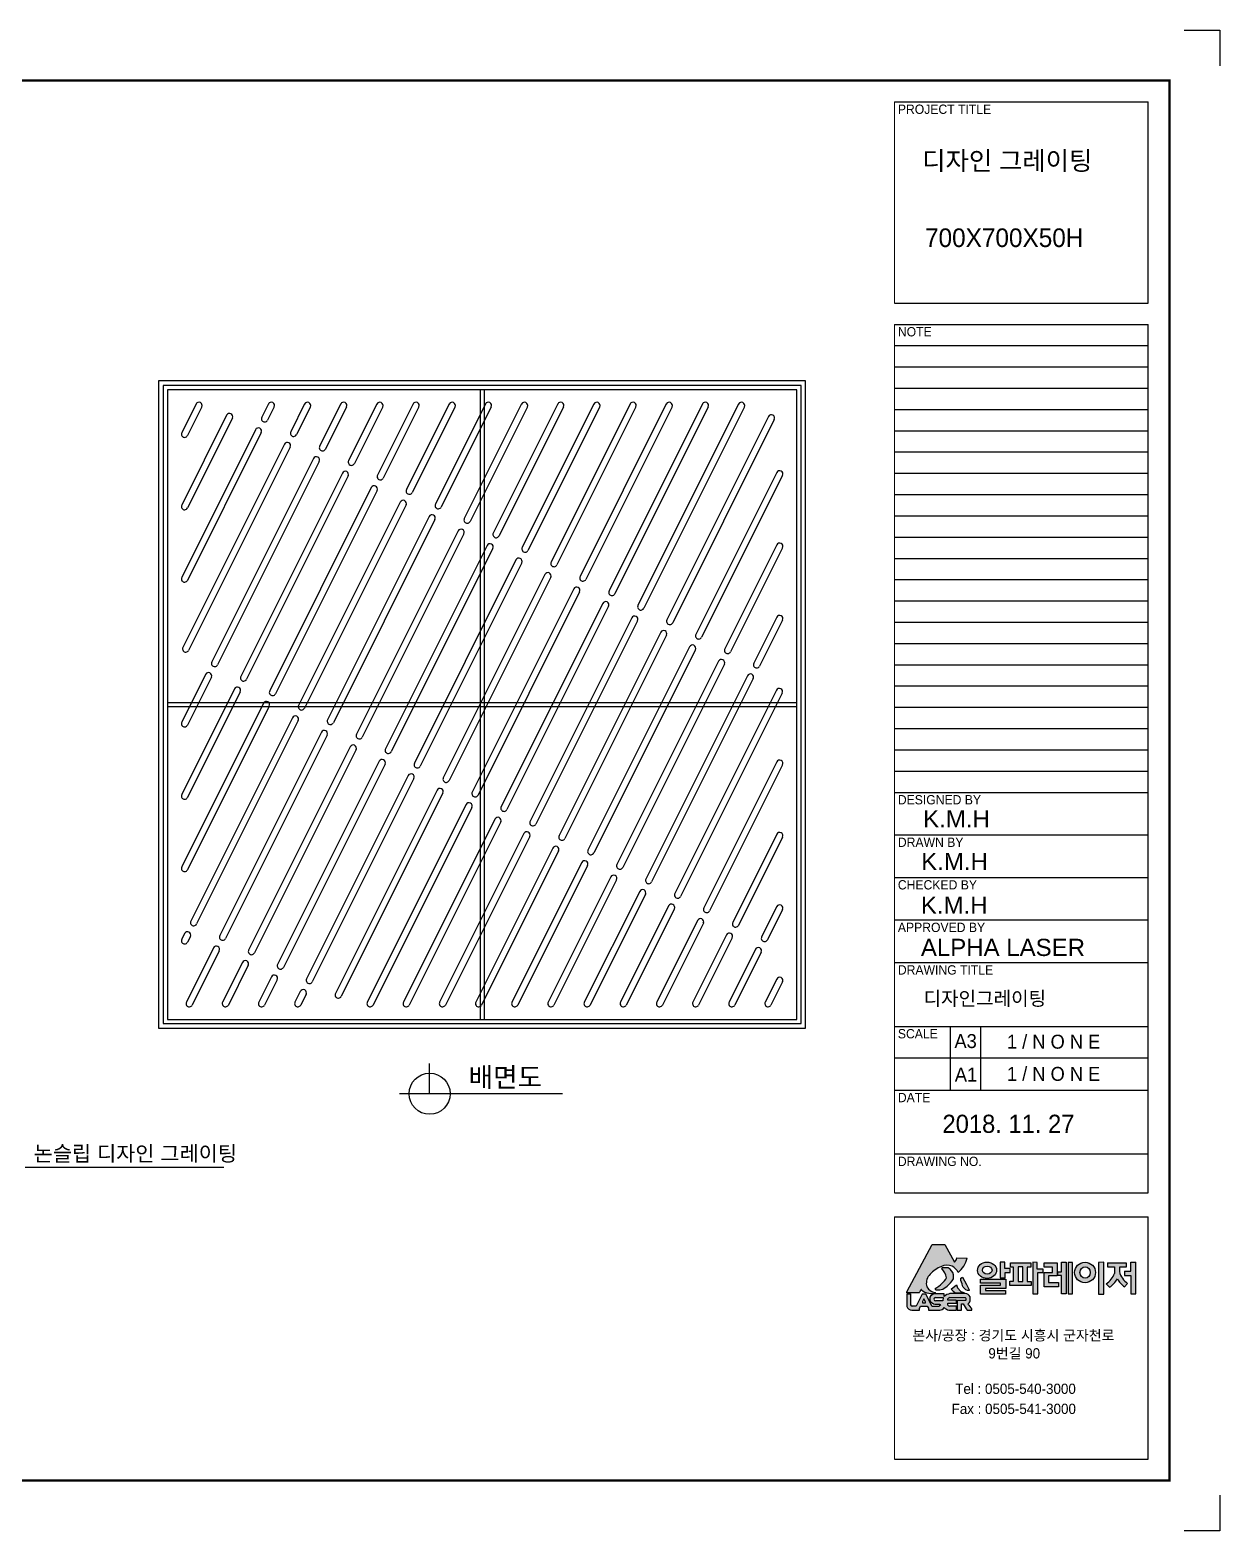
# Model space of a CAD drawing. Header units: millimetres. Extents: x 3004 to 7901, y 908 to 2531.
# Drawn here: x 4013 to 5300, y 908 to 2531 of the extents above; entities that cross this region are included whole.
import ezdxf
from ezdxf.enums import TextEntityAlignment as Align

# ---------------------------------------------------------------- set-up
doc = ezdxf.new("R2010")
doc.units = ezdxf.units.MM
for name, color, linetype in [('LAYOUT', 7, 'Continuous'), ('TEXT', 7, 'Continuous'), ('압연강', 40, 'Continuous')]:
    doc.layers.add(name, color=color, linetype=linetype)
doc.styles.add('H', font='')
doc.styles.get("Standard").update_dxf_attribs({"font": 'arial.ttf'})
doc.styles.get('H').set_extended_font_data('Dotum')

msp = doc.modelspace()

# ---------------------------------------------------------------- hatches: boundary and pattern name
h = msp.add_hatch(color=256)
h.dxf.hatch_style = 1
h.set_gradient(color1=(255, 0, 0), color2=(255, 159, 127), tint=1)
h.paths.add_polyline_path([(4961.116, 1166.293), (4961.06, 1165.19), (4974.379, 1165.19, 0.21428371), (4976.303, 1168.246, -0.65582827), (4977.219, 1168.5, 0.18566975), (4985.133, 1164.903, 0.14885116), (4991.969, 1164.885, 0.40417411), (4992.167, 1165.633, -0.31673285), (4982.329, 1173.383, -0.22153353), (4986.313, 1185.192, -0.10506606), (4998.611, 1193.761, -0.18522871), (5010.088, 1194.139, -0.19606385), (5016.583, 1186.956, 0.14159657), (5026.631, 1202.77), (5015.198, 1202.888), (5014.962, 1201.352), (5014.095, 1199.934), (5012.754, 1198.161), (5002.388, 1217.39), (4988.5, 1217.504)])
h.paths.add_polyline_path([(4999.4, 1175.692, -0.08302958), (4991.741, 1169.657, 0.23003429), (4992.527, 1168.525, 0.02120436), (4998.221, 1168.586, 0.13784813), (5004.717, 1172.487, 0.05763819), (5011.681, 1180.123, 0.06043638), (5011.606, 1184.543, 0.2375005), (5005.903, 1192.299), (4999.238, 1192.299), (4999.238, 1191.32, -0.12118266), (5004.103, 1181.424, -0.13516742)], flags=17)
h.paths.add_polyline_path([(5015.909, 1170.616), (5014.797, 1173.629), (5009.057, 1168.984, 0.04437814), (5014.122, 1164.927), (5022.829, 1165.277), (5022.829, 1165.628), (5019.764, 1166.616)], flags=17)
h.paths.add_polyline_path([(5021.396, 1172.818), (5022.294, 1171.334), (5025.141, 1168.428), (5026.846, 1167.752), (5028.787, 1167.752), (5028.766, 1168.481), (5025.672, 1174.271), (5021.44, 1182.092), (5019.585, 1181.089), (5019.585, 1178.391), (5020.901, 1174.782)])
h.paths.add_polyline_path([(4967.053, 1150.638, -0.41915539), (4965.297, 1152.245), (4965.297, 1164.09), (4961.037, 1164.09), (4961.037, 1150.434, 0.25445661), (4966.708, 1146.212), (4974.943, 1146.212), (4974.943, 1148.34), (4976.168, 1150.57), (4983.054, 1150.57), (4984.635, 1148.403), (4984.635, 1146.213), (4996.781, 1146.213, 0.1904791), (5001.742, 1149.161, 0.14773497), (5006.642, 1146.427), (5014.915, 1146.427), (5014.915, 1150.632), (5007.312, 1150.632, -0.05244857), (5005.448, 1151.954), (5005.448, 1153.922), (5014.788, 1153.922), (5014.788, 1157.116), (5005.417, 1157.116), (5005.417, 1158.536, -0.04476099), (5007.868, 1159.993), (5024.254, 1159.993, -0.64883607), (5024.602, 1156.814), (5015.694, 1156.814), (5015.694, 1146.303), (5020.467, 1146.303), (5020.467, 1153.123), (5022.1, 1153.123, 0.01692036), (5026.355, 1146.34), (5031.448, 1146.34), (5031.448, 1147.705, -0.02431798), (5027.364, 1153.011, 0.06490835), (5029.709, 1156.105), (5029.709, 1160.848, 0.2290019), (5024.43, 1164.28), (5007.903, 1164.28, 0.12700309), (5001.462, 1161.333), (5001.462, 1163.989), (4991.139, 1163.989, 0.22688985), (4985.996, 1160.337), (4985.996, 1156.435, 0.19348323), (4991.611, 1152.935), (4996.63, 1152.935, 0.03004557), (4997.596, 1151.9, 0.13671569), (4995.906, 1150.338), (4988.719, 1150.338), (4981.631, 1163.733), (4977.826, 1163.733), (4971.363, 1150.638)])
h.paths.add_polyline_path([(4977.99, 1154.235), (4977.99, 1155.593), (4979.583, 1158.752), (4981.518, 1155.427), (4981.518, 1154.235)], flags=16)
h.paths.add_polyline_path([(4992.059, 1159.997), (5000.695, 1160.022), (5000.322, 1156.491), (4992.376, 1156.491, -0.92495809)], flags=16)
edge = h.paths.add_edge_path()
edge.add_ellipse((5048.011, 1189.538), major_axis=(-10.333, -0.14), ratio=0.85059813, start_angle=0, end_angle=360)
edge = h.paths.add_edge_path(flags=16)
edge.add_ellipse((5048.151, 1189.717), major_axis=(-5.246, 0), ratio=0.84336764, start_angle=0, end_angle=360)
h.paths.add_polyline_path([(5068.185, 1179.939), (5041.046, 1179.939), (5040.876, 1175.752), (5062.441, 1175.752), (5062.441, 1173.583), (5040.951, 1173.583), (5040.951, 1163.833), (5068.107, 1163.833), (5068.107, 1167.673), (5046.17, 1167.673), (5046.17, 1169.751), (5068.185, 1169.751)])
h.paths.add_polyline_path([(5062.358, 1181.522), (5067.706, 1181.522), (5067.706, 1187.304), (5072.894, 1187.304), (5072.894, 1191.291), (5067.307, 1191.291), (5067.307, 1198.348), (5062.358, 1198.268)])
h.paths.add_polyline_path([(5076.614, 1193.03), (5076.614, 1177.578), (5072.66, 1177.578), (5072.66, 1173.03), (5095.584, 1173.03), (5095.584, 1177.538), (5091.47, 1177.538), (5091.47, 1193.038), (5095.424, 1193.038), (5095.424, 1197.586), (5073.459, 1197.586), (5073.219, 1193.03)])
h.paths.add_polyline_path([(5081.726, 1193.31), (5086.598, 1193.19), (5086.598, 1177.549), (5081.726, 1177.549)], flags=16)
h.paths.add_polyline_path([(5102.382, 1190.898), (5102.382, 1197.983), (5097.462, 1198.238), (5097.462, 1164.026), (5102.765, 1164.026), (5102.765, 1187.132), (5108.578, 1187.132), (5108.578, 1190.898)])
h.paths.add_polyline_path([(5114.493, 1183.481), (5123.882, 1183.481), (5123.882, 1197.613), (5109.618, 1197.613), (5109.658, 1193.053), (5118.847, 1193.053), (5118.847, 1187.054), (5109.857, 1187.054), (5109.857, 1171.525), (5125.24, 1171.525), (5125.24, 1176.276), (5114.493, 1176.276)])
h.paths.add_polyline_path([(5128.445, 1163.978), (5133.679, 1163.978), (5133.679, 1198.182), (5128.483, 1198.182), (5128.483, 1187.872), (5124.647, 1187.872), (5124.584, 1183.907), (5128.445, 1183.907)])
h.paths.add_polyline_path([(5135.655, 1163.939), (5140.387, 1163.939), (5140.387, 1197.928), (5135.655, 1197.928)])
edge = h.paths.add_edge_path()
edge.add_ellipse((5154.009, 1187.105), major_axis=(-11.318, 0), ratio=0.97440093, start_angle=0, end_angle=360)
edge = h.paths.add_edge_path(flags=16)
edge.add_ellipse((5154.049, 1187.105), major_axis=(0, -6.194), ratio=0.89757008, start_angle=0, end_angle=360)
h.paths.add_polyline_path([(5168.731, 1163.81), (5174.425, 1163.81), (5174.425, 1198.136), (5168.731, 1198.085)])
h.paths.add_polyline_path([(5188.997, 1180.217, 0.12138521), (5196.75, 1171.571), (5199.984, 1175.353, -0.19692761), (5191.242, 1188.144), (5191.242, 1193.017), (5198.52, 1193.017), (5198.52, 1197.637), (5178.382, 1197.637), (5178.382, 1193.117), (5185.716, 1193.117), (5185.716, 1186.221, -0.18109708), (5176.821, 1174.953), (5180.493, 1171.221, 0.10922561)])
h.paths.add_polyline_path([(5209.115, 1198.194), (5203.705, 1198.194), (5203.705, 1188.481), (5196.569, 1188.481), (5196.569, 1184.007), (5203.599, 1184.007), (5203.599, 1164.107), (5209.115, 1164.107)])

# ---------------------------------------------------------------- linework, layer by layer
for p, q in [((5261.329, 2530.828), (5299.978, 2530.828)), ((5299.978, 2530.828), (5299.978, 2492.179)), ((4947.841, 2453.168), (5222.318, 2453.168)), ((5222.318, 2235.52), (5222.318, 2453.168)), ((4947.841, 2235.52), (5222.318, 2235.52)), ((4947.841, 2212.515), (5222.318, 2212.515)), ((5222.318, 1273.155), (5222.318, 2212.515)), ((4947.841, 2189.51), (5222.318, 2189.51)), ((4947.841, 2166.504), (5222.318, 2166.504)), ((4947.841, 2143.499), (5222.318, 2143.499)), ((4499.509, 2141.88), (4499.509, 1460.88)), ((4504.009, 2141.88), (4504.009, 1460.88)), ((4947.841, 2120.494), (5222.318, 2120.494)), ((4947.841, 2097.489), (5222.318, 2097.489)), ((4947.841, 2074.484), (5222.318, 2074.484)), ((4947.841, 2051.479), (5222.318, 2051.479)), ((4947.841, 2028.474), (5222.318, 2028.474)), ((4947.841, 2005.469), (5222.318, 2005.469)), ((4947.841, 1982.463), (5222.318, 1982.463)), ((4947.841, 1959.458), (5222.318, 1959.458)), ((4947.841, 1936.453), (5222.318, 1936.453)), ((4947.841, 1913.448), (5222.318, 1913.448)), ((4947.841, 1890.443), (5222.318, 1890.443)), ((4947.841, 1867.438), (5222.318, 1867.438)), ((4947.841, 1844.433), (5222.318, 1844.433)), ((4947.841, 1821.428), (5222.318, 1821.428)), ((4161.259, 1803.63), (4842.259, 1803.63)), ((4161.259, 1799.13), (4842.259, 1799.13)), ((4947.841, 1798.422), (5222.318, 1798.422)), ((4947.841, 1775.417), (5222.318, 1775.417)), ((4947.841, 1752.412), (5222.318, 1752.412)), ((4947.841, 1729.407), (5222.318, 1729.407)), ((4947.841, 1706.402), (5222.318, 1706.402)), ((4947.841, 1660.392), (5222.318, 1660.392)), ((4947.841, 1614.381), (5222.318, 1614.381)), ((4947.841, 1568.371), (5222.318, 1568.371)), ((4947.841, 1522.361), (5222.318, 1522.361)), ((4947.841, 1453.346), (5222.318, 1453.346)), ((5008.005, 1453.346), (5008.005, 1384.33)), ((5040.996, 1453.346), (5040.996, 1384.33)), ((4445.002, 1380.422), (4445.002, 1413.194)), ((5222.318, 1418.838), (4947.841, 1418.838)), ((4588.645, 1380.422), (4412.231, 1380.422)), ((4947.841, 1384.33), (5222.318, 1384.33)), ((4947.841, 1315.315), (5222.318, 1315.315)), ((4947.841, 1273.155), (5222.318, 1273.155)), ((4947.841, 1247.463), (5222.318, 1247.463)), ((5222.318, 985.246), (5222.318, 1247.463)), ((4961.116, 1166.293), (4988.5, 1217.504)), ((4988.5, 1217.504), (5002.388, 1217.39)), ((5002.388, 1217.39), (5012.754, 1198.161)), ((5014.095, 1199.934), (5014.962, 1201.352)), ((5014.962, 1201.352), (5015.198, 1202.888)), ((5015.198, 1202.888), (5026.631, 1202.77)), ((5005.903, 1192.299), (4999.238, 1192.299)), ((4999.238, 1192.299), (4999.238, 1191.32)), ((5012.754, 1198.161), (5014.095, 1199.934)), ((5067.307, 1198.348), (5062.358, 1198.268)), ((5062.358, 1198.268), (5062.358, 1181.522)), ((5067.307, 1191.291), (5067.307, 1198.348)), ((5072.894, 1191.291), (5067.307, 1191.291)), ((5067.706, 1181.522), (5067.706, 1187.304)), ((5067.706, 1187.304), (5072.894, 1187.304)), ((5072.894, 1187.304), (5072.894, 1191.291)), ((5073.219, 1193.03), (5073.459, 1197.586)), ((5076.614, 1193.03), (5073.219, 1193.03)), ((5073.459, 1197.586), (5095.424, 1197.586)), ((5076.614, 1177.578), (5076.614, 1193.03)), ((5081.726, 1193.31), (5081.726, 1177.549)), ((5086.598, 1193.19), (5081.726, 1193.31)), ((5086.598, 1177.549), (5086.598, 1193.19)), ((5095.424, 1193.038), (5091.47, 1193.038)), ((5091.47, 1193.038), (5091.47, 1177.538)), ((5095.424, 1197.586), (5095.424, 1193.038)), ((5097.462, 1198.238), (5097.462, 1164.026)), ((5102.382, 1197.983), (5097.462, 1198.238)), ((5102.382, 1190.898), (5102.382, 1197.983)), ((5108.578, 1190.898), (5102.382, 1190.898)), ((5102.765, 1164.026), (5102.765, 1187.132)), ((5102.765, 1187.132), (5108.578, 1187.132)), ((5108.578, 1187.132), (5108.578, 1190.898)), ((5109.618, 1197.613), (5123.882, 1197.613)), ((5109.658, 1193.053), (5109.618, 1197.613)), ((5118.847, 1193.053), (5109.658, 1193.053)), ((5109.857, 1171.525), (5109.857, 1187.054)), ((5109.857, 1187.054), (5118.847, 1187.054)), ((5118.847, 1187.054), (5118.847, 1193.053)), ((5123.882, 1197.613), (5123.882, 1183.481)), ((5124.584, 1183.907), (5124.647, 1187.872)), ((5124.647, 1187.872), (5128.483, 1187.872)), ((5128.483, 1187.872), (5128.483, 1198.182)), ((5128.483, 1198.182), (5133.679, 1198.182)), ((5133.679, 1198.182), (5133.679, 1163.978)), ((5135.655, 1197.928), (5135.655, 1163.939)), ((5140.387, 1197.928), (5135.655, 1197.928)), ((5140.387, 1163.939), (5140.387, 1197.928)), ((5174.425, 1198.136), (5168.731, 1198.085)), ((5168.731, 1198.085), (5168.731, 1163.81)), ((5174.425, 1163.81), (5174.425, 1198.136)), ((5178.382, 1197.637), (5198.52, 1197.637)), ((5178.382, 1197.637), (5178.382, 1193.117)), ((5178.382, 1193.117), (5185.716, 1193.117)), ((5185.716, 1193.117), (5185.716, 1186.221)), ((5198.52, 1193.017), (5191.242, 1193.017)), ((5191.242, 1193.017), (5191.242, 1188.144)), ((5196.569, 1188.481), (5196.569, 1184.007)), ((5196.569, 1188.481), (5203.705, 1188.481)), ((5198.52, 1197.637), (5198.52, 1193.017)), ((5203.705, 1188.481), (5203.705, 1198.194)), ((5203.705, 1198.194), (5209.115, 1198.194)), ((5209.115, 1164.107), (5209.115, 1198.194)), ((5009.057, 1168.984), (5014.797, 1173.629)), ((5014.797, 1173.629), (5015.909, 1170.616)), ((5015.909, 1170.616), (5019.764, 1166.616)), ((5019.585, 1181.089), (5021.44, 1182.092)), ((5019.585, 1178.391), (5019.585, 1181.089)), ((5020.901, 1174.782), (5019.585, 1178.391)), ((5021.396, 1172.818), (5020.901, 1174.782)), ((5022.294, 1171.334), (5021.396, 1172.818)), ((5021.469, 1182.038), (5025.672, 1174.271)), ((5025.141, 1168.428), (5022.294, 1171.334)), ((5025.672, 1174.271), (5028.766, 1168.481)), ((5040.876, 1175.752), (5041.046, 1179.939)), ((5062.441, 1175.752), (5040.876, 1175.752)), ((5040.951, 1163.833), (5040.951, 1173.583)), ((5040.951, 1173.583), (5062.441, 1173.583)), ((5041.046, 1179.939), (5068.185, 1179.939)), ((5068.185, 1169.751), (5046.17, 1169.751)), ((5046.17, 1169.751), (5046.17, 1167.673)), ((5062.358, 1181.522), (5067.706, 1181.522)), ((5062.441, 1173.583), (5062.441, 1175.752)), ((5068.185, 1179.939), (5068.185, 1169.751)), ((5072.66, 1173.03), (5072.66, 1177.578)), ((5072.66, 1177.578), (5076.614, 1177.578)), ((5095.584, 1173.03), (5072.66, 1173.03)), ((5081.726, 1177.549), (5086.598, 1177.549)), ((5091.47, 1177.538), (5095.584, 1177.538)), ((5095.584, 1177.538), (5095.584, 1173.03)), ((5125.24, 1171.525), (5109.857, 1171.525)), ((5123.882, 1183.481), (5114.493, 1183.481)), ((5114.493, 1183.481), (5114.493, 1176.276)), ((5114.493, 1176.276), (5125.24, 1176.276)), ((5128.445, 1183.907), (5124.584, 1183.907)), ((5125.24, 1176.276), (5125.24, 1171.525)), ((5128.445, 1163.978), (5128.445, 1183.907)), ((5176.821, 1174.953), (5180.493, 1171.221)), ((5196.569, 1184.007), (5203.599, 1184.007)), ((5199.984, 1175.353), (5196.75, 1171.571)), ((5203.599, 1184.007), (5203.599, 1164.107)), ((4961.037, 1164.09), (4965.297, 1164.09)), ((4961.037, 1164.09), (4961.037, 1150.434)), ((4961.06, 1165.19), (4961.116, 1166.293)), ((4974.379, 1165.19), (4961.06, 1165.19)), ((4965.297, 1164.09), (4965.297, 1152.245)), ((4977.826, 1163.733), (4971.363, 1150.638)), ((4981.631, 1163.733), (4977.826, 1163.733)), ((4979.583, 1158.752), (4977.99, 1155.593)), ((4977.99, 1155.593), (4977.99, 1154.235)), ((4977.99, 1154.235), (4981.518, 1154.235)), ((4981.518, 1155.427), (4979.583, 1158.752)), ((4981.518, 1154.235), (4981.518, 1155.427)), ((4988.719, 1150.338), (4981.631, 1163.733)), ((4985.996, 1160.337), (4985.996, 1156.435)), ((5001.462, 1163.989), (4991.139, 1163.989)), ((4991.611, 1152.935), (4996.63, 1152.935)), ((4992.059, 1159.997), (5000.695, 1160.022)), ((5000.322, 1156.491), (4992.333, 1156.491)), ((5000.695, 1160.022), (5000.322, 1156.491)), ((5001.462, 1161.333), (5001.462, 1163.989)), ((5005.417, 1157.116), (5005.417, 1158.536)), ((5014.788, 1157.116), (5005.417, 1157.116)), ((5005.448, 1151.954), (5005.448, 1153.922)), ((5005.448, 1153.922), (5014.788, 1153.922)), ((5007.868, 1159.993), (5024.254, 1159.993)), ((5024.43, 1164.28), (5007.903, 1164.28)), ((5022.829, 1165.277), (5014.122, 1164.927)), ((5014.788, 1153.922), (5014.788, 1157.116)), ((5024.602, 1156.814), (5015.694, 1156.814)), ((5015.694, 1156.814), (5015.694, 1146.303)), ((5019.764, 1166.616), (5022.829, 1165.628)), ((5020.467, 1146.303), (5020.467, 1153.123)), ((5020.467, 1153.123), (5022.1, 1153.123)), ((5022.829, 1165.628), (5022.829, 1165.277)), ((5026.846, 1167.752), (5025.141, 1168.428)), ((5028.787, 1167.752), (5026.846, 1167.752)), ((5028.766, 1168.481), (5028.787, 1167.752)), ((5029.709, 1156.105), (5029.709, 1160.848)), ((5068.107, 1163.833), (5040.951, 1163.833)), ((5046.17, 1167.673), (5068.107, 1167.673)), ((5068.107, 1167.673), (5068.107, 1163.833)), ((5097.462, 1164.026), (5102.765, 1164.026)), ((5133.679, 1163.978), (5128.445, 1163.978)), ((5135.655, 1163.939), (5140.387, 1163.939)), ((5168.731, 1163.81), (5174.425, 1163.81)), ((5203.599, 1164.107), (5209.115, 1164.107)), ((4966.708, 1146.212), (4974.943, 1146.212)), ((4971.363, 1150.638), (4966.877, 1150.638)), ((4974.943, 1148.34), (4976.168, 1150.57)), ((4974.943, 1146.212), (4974.943, 1148.34)), ((4976.168, 1150.57), (4983.054, 1150.57)), ((4983.054, 1150.57), (4984.635, 1148.403)), ((4984.635, 1148.403), (4984.635, 1146.213)), ((4984.635, 1146.213), (4996.781, 1146.213)), ((4995.906, 1150.338), (4988.719, 1150.338)), ((5006.642, 1146.427), (5014.915, 1146.427)), ((5014.915, 1150.632), (5007.312, 1150.632)), ((5014.915, 1146.427), (5014.915, 1150.632)), ((5015.694, 1146.303), (5020.467, 1146.303)), ((5026.355, 1146.34), (5031.448, 1146.34)), ((5031.448, 1146.34), (5031.448, 1147.705)), ((4947.841, 985.246), (5222.318, 985.246)), ((5299.978, 946.235), (5299.978, 907.586)), ((5299.978, 907.586), (5261.329, 907.586))]:
    msp.add_line(p, q)
at = {"color": 0, "lineweight": 20}
for p, q in [((4947.841, 2235.52), (4947.841, 2453.168)), ((4947.841, 1273.155), (4947.841, 2212.515)), ((4947.841, 985.246), (4947.841, 1247.463))]:
    msp.add_line(p, q, dxfattribs=at)
at = {"color": 4}
msp.add_line((4007.528, 1301.13), (4222.231, 1301.13), dxfattribs=at)
for points in [[(4851.759, 1451.38), (4851.759, 2151.38), (4151.759, 2151.38), (4151.759, 1451.38)], [(4846.759, 1456.38), (4846.759, 2146.38), (4156.759, 2146.38), (4156.759, 1456.38)], [(4842.259, 1460.88), (4842.259, 2141.88), (4161.259, 2141.88), (4161.259, 1460.88)]]:
    msp.add_lwpolyline(points, close=True)
msp.add_circle((4445.002, 1380.422), 22.209)
for centre, radius, start, end in [((4994.246, 1212.247), 33.743, 311.450856, 343.688092), ((4996.993, 1175.012), 14.755, 136.374935, 186.339734), ((5012.627, 1160.537), 36.059, 112.874191, 136.864774), ((4986.313, 1185.192), 5.389267698774348e-13, 159.499335, 330.642246), ((5004.842, 1178.991), 16.031, 70.897875, 112.875146), ((4981.556, 1176.483), 23.082, 12.360482, 39.998737), ((5001.051, 1182.757), 10.705, 9.603428, 63.04441), ((5004.529, 1182.583), 12.823, 19.937496, 64.30917), ((5166.224, 1192.462), 20.467, 301.183897, 342.243286), ((5211.223, 1192.416), 20.432, 192.066379, 236.628652), ((4992.751, 1176.494), 10.877, 196.62086, 266.919681), ((4977.526, 1195.575), 29.56, 298.744002, 317.729432), ((4993.3, 1169.9), 1.578, 188.84762, 240.666143), ((4994.53, 1182.094), 14.003, 285.284059, 316.678667), ((4991.342, 1187.098), 13.965, 305.237908, 336.029381), ((4975.187, 1206.409), 44.976, 311.040269, 324.23537), ((5034.402, 1195.432), 36.631, 226.21908, 236.38313), ((4993.428, 1182.022), 18.352, 354.060111, 7.894282), ((5164.4, 1194.95), 28.672, 304.144287, 329.078111), ((5210.418, 1191.627), 24.271, 208.042123, 235.726125), ((4971.939, 1168.859), 4.406, 303.622917, 352.00729), ((4976.816, 1168.174), 0.518, 38.969526, 171.952327), ((4985.851, 1176.99), 12.108, 224.525084, 266.598355), ((4977.219, 1168.5), 4.121204710827442e-13, 41.27589, 185.355825), ((4988.581, 1176.123), 11.737, 252.915246, 285.363177), ((4992.384, 1156.788), 7.308, 99.810014, 150.943632), ((4993.157, 1161.669), 8.87, 216.162997, 259.964855), ((4992.354, 1158.257), 1.766, 99.63864, 269.291235), ((4991.681, 1165.361), 0.556, 270.941248, 29.231829), ((4994.648, 1235.655), 67.164, 268.191046, 273.049999), ((5005.718, 1160.446), 11.79, 219.576346, 226.460213), ((5010.391, 1150.333), 14.167, 100.116137, 129.068103), ((5014.765, 1145.601), 15.959, 115.603417, 125.855038), ((5124.417, 1212.591), 118.344, 210.165655, 214.043147), ((5023.719, 1158.326), 1.751, 300.282236, 72.190083), ((5023.519, 1157.104), 7.234, 31.170272, 82.764029), ((5016.67, 1163.55), 15.015, 315.418233, 330.273293), ((5083.916, 1192.313), 68.868, 214.798961, 220.371132), ((4967.752, 1153.533), 7.395, 204.778695, 261.883955), ((4966.965, 1152.305), 1.669, 182.061918, 266.973053), ((4999.554, 1148.086), 4.287, 117.182533, 148.322406), ((4995.532, 1153.962), 7.85, 279.151715, 322.289549), ((5008.717, 1155.904), 9.702, 224.033536, 257.648747), ((5012.662, 1160.155), 10.923, 228.666746, 240.676069)]:
    msp.add_arc(centre, radius, start, end)
for centre, major_axis, ratio in [((5048.011, 1189.538), (-10.333, -0.14), 0.85059813), ((5048.151, 1189.717), (-5.246, 0), 0.84336764), ((5154.009, 1187.105), (-11.318, 0), 0.97440093), ((5154.049, 1187.105), (0, -6.194), 0.89757008)]:
    msp.add_ellipse(centre, major_axis=major_axis, ratio=ratio)
at = {"layer": 'LAYOUT'}
for p, q in [((5245.324, 2476.173), (4568.973, 2476.173)), ((5245.324, 2324.339), (5245.324, 2476.173)), ((5245.324, 962.241), (5245.324, 1208.186)), ((4616.796, 962.241), (5245.324, 962.241))]:
    msp.add_line(p, q, dxfattribs=at)
at = {"layer": 'LAYOUT', "const_width": 2.733}
msp.add_lwpolyline([(3059.14, 962.241), (5245.324, 962.241), (5245.324, 2476.173), (3059.14, 2476.173)], close=True, dxfattribs=at)
at = {"layer": '압연강'}
for p, q in [((4192.284, 2126.38), (4176.759, 2095.329)), ((4225.36, 2114.268), (4176.759, 2017.067)), ((4198.545, 2123.249), (4183.02, 2092.199)), ((4231.621, 2111.137), (4183.02, 2013.936)), ((4270.547, 2126.38), (4263.373, 2112.032)), ((4276.808, 2123.249), (4269.634, 2108.901)), ((4309.678, 2126.38), (4294.678, 2096.379)), ((4315.939, 2123.249), (4300.939, 2093.249)), ((4348.809, 2126.38), (4325.983, 2080.727)), ((4355.07, 2123.249), (4332.244, 2077.596)), ((4387.94, 2126.38), (4357.288, 2065.074)), ((4394.201, 2123.249), (4363.549, 2061.944)), ((4427.071, 2126.38), (4388.593, 2049.422)), ((4433.332, 2123.249), (4394.854, 2046.291)), ((4466.203, 2126.38), (4419.898, 2033.769)), ((4472.464, 2123.249), (4426.159, 2030.639)), ((4505.334, 2126.38), (4451.202, 2018.117)), ((4511.595, 2123.249), (4457.463, 2014.986)), ((4544.465, 2126.38), (4482.507, 2002.464)), ((4550.726, 2123.249), (4488.768, 1999.334)), ((4583.596, 2126.38), (4513.812, 1986.812)), ((4589.857, 2123.249), (4520.073, 1983.682)), ((4622.727, 2126.38), (4545.117, 1971.16)), ((4628.988, 2123.249), (4551.378, 1968.029)), ((4661.859, 2126.38), (4576.422, 1955.507)), ((4668.12, 2123.249), (4582.683, 1952.377)), ((4700.99, 2126.38), (4607.727, 1939.855)), ((4707.251, 2123.249), (4613.988, 1936.724)), ((4740.121, 2126.38), (4639.032, 1924.202)), ((4746.382, 2123.249), (4645.293, 1921.072)), ((4779.252, 2126.38), (4670.337, 1908.55)), ((4785.513, 2123.249), (4676.598, 1905.419)), ((4811.58, 2112.773), (4701.642, 1892.897)), ((4256.665, 2098.615), (4176.759, 1938.804)), ((4262.926, 2095.485), (4183.02, 1935.674)), ((4817.841, 2109.642), (4707.903, 1889.767)), ((4287.97, 2082.963), (4178.032, 1863.088)), ((4294.23, 2079.832), (4184.293, 1859.957)), ((4319.274, 2067.31), (4209.337, 1847.435)), ((4325.535, 2064.18), (4215.598, 1844.305)), ((4350.579, 2051.658), (4240.642, 1831.783)), ((4356.84, 2048.527), (4246.903, 1828.652)), ((4820.498, 2052.347), (4732.947, 1877.245)), ((4826.759, 2049.216), (4739.208, 1874.114)), ((4381.884, 2036.005), (4271.947, 1816.13)), ((4388.145, 2032.875), (4278.208, 1813)), ((4413.189, 2020.353), (4303.252, 1800.478)), ((4419.45, 2017.223), (4309.513, 1797.347)), ((4444.494, 2004.701), (4334.557, 1784.825)), ((4450.755, 2001.57), (4340.818, 1781.695)), ((4475.799, 1989.048), (4365.862, 1769.173)), ((4482.06, 1985.918), (4372.123, 1766.042)), ((4507.104, 1973.396), (4397.166, 1753.52)), ((4513.365, 1970.265), (4403.427, 1750.39)), ((4820.498, 1974.084), (4764.252, 1861.592)), ((4826.759, 1970.954), (4770.513, 1858.462)), ((4538.409, 1957.743), (4428.471, 1737.868)), ((4544.67, 1954.613), (4434.732, 1734.737)), ((4569.714, 1942.091), (4459.776, 1722.215)), ((4575.975, 1938.96), (4466.037, 1719.085)), ((4601.019, 1926.438), (4491.081, 1706.563)), ((4607.28, 1923.308), (4497.342, 1703.432)), ((4632.324, 1910.786), (4522.386, 1690.91)), ((4638.585, 1907.655), (4528.647, 1687.78)), ((4663.629, 1895.133), (4553.691, 1675.258)), ((4669.89, 1892.003), (4559.952, 1672.127)), ((4820.498, 1895.822), (4795.557, 1845.94)), ((4826.759, 1892.692), (4801.818, 1842.809)), ((4694.934, 1879.481), (4584.996, 1659.605)), ((4701.195, 1876.35), (4591.257, 1656.475)), ((4726.239, 1863.828), (4616.301, 1643.953)), ((4732.5, 1860.698), (4622.562, 1640.822)), ((4757.544, 1848.176), (4647.606, 1628.3)), ((4763.805, 1845.045), (4653.867, 1625.17)), ((4202.629, 1834.019), (4176.759, 1782.28)), ((4233.934, 1818.366), (4176.759, 1704.017)), ((4208.89, 1830.888), (4183.02, 1779.149)), ((4788.849, 1832.523), (4678.911, 1612.648)), ((4795.11, 1829.393), (4685.172, 1609.517)), ((4265.238, 1802.714), (4176.759, 1625.755)), ((4240.195, 1815.236), (4183.02, 1700.887)), ((4820.154, 1816.871), (4710.216, 1596.995)), ((4826.415, 1813.74), (4716.477, 1593.865)), ((4271.499, 1799.583), (4183.02, 1622.624)), ((4296.543, 1787.061), (4186.606, 1567.186)), ((4302.804, 1783.931), (4192.867, 1564.055)), ((4327.848, 1771.409), (4217.911, 1551.533)), ((4334.109, 1768.278), (4224.172, 1548.403)), ((4359.153, 1755.756), (4249.216, 1535.881)), ((4365.414, 1752.626), (4255.477, 1532.75)), ((4390.458, 1740.104), (4280.521, 1520.228)), ((4396.719, 1736.973), (4286.782, 1517.098)), ((4820.498, 1739.297), (4741.521, 1581.343)), ((4421.763, 1724.451), (4311.826, 1504.576)), ((4428.024, 1721.321), (4318.087, 1501.445)), ((4826.759, 1736.167), (4747.782, 1578.212)), ((4453.068, 1708.799), (4343.13, 1488.923)), ((4459.329, 1705.668), (4349.391, 1485.793)), ((4484.373, 1693.146), (4377.555, 1479.51)), ((4490.634, 1690.016), (4383.816, 1476.38)), ((4515.678, 1677.494), (4416.686, 1479.51)), ((4521.939, 1674.363), (4422.947, 1476.38)), ((4546.983, 1661.841), (4455.817, 1479.51)), ((4553.244, 1658.711), (4462.078, 1476.38)), ((4820.498, 1661.035), (4772.826, 1565.69)), ((4826.759, 1657.904), (4779.087, 1562.56)), ((4578.288, 1646.189), (4494.949, 1479.51)), ((4584.549, 1643.058), (4501.21, 1476.38)), ((4609.593, 1630.536), (4534.08, 1479.51)), ((4615.854, 1627.406), (4540.341, 1476.38)), ((4640.898, 1614.884), (4573.211, 1479.51)), ((4647.159, 1611.753), (4579.472, 1476.38)), ((4672.203, 1599.232), (4612.342, 1479.51)), ((4678.464, 1596.101), (4618.603, 1476.38)), ((4703.508, 1583.579), (4651.473, 1479.51)), ((4709.769, 1580.449), (4657.734, 1476.38)), ((4820.498, 1582.773), (4804.131, 1550.038)), ((4826.759, 1579.642), (4810.392, 1546.908)), ((4734.813, 1567.927), (4690.605, 1479.51)), ((4741.074, 1564.796), (4696.866, 1476.38)), ((4179.898, 1553.769), (4176.759, 1547.493)), ((4186.159, 1550.639), (4183.02, 1544.362)), ((4766.118, 1552.274), (4729.736, 1479.51)), ((4772.379, 1549.144), (4735.997, 1476.38)), ((4211.202, 1538.117), (4181.899, 1479.51)), ((4217.463, 1534.986), (4188.16, 1476.38)), ((4797.423, 1536.622), (4768.867, 1479.51)), ((4803.684, 1533.491), (4775.128, 1476.38)), ((4242.507, 1522.464), (4221.03, 1479.51)), ((4248.768, 1519.334), (4227.291, 1476.38)), ((4273.812, 1506.812), (4260.161, 1479.51)), ((4280.073, 1503.682), (4266.422, 1476.38)), ((4820.498, 1504.51), (4807.998, 1479.51)), ((4826.759, 1501.38), (4814.259, 1476.38)), ((4305.117, 1491.16), (4299.293, 1479.51)), ((4311.378, 1488.029), (4305.554, 1476.38))]:
    msp.add_line(p, q, dxfattribs=at)
for centre, start, end in [((4195.415, 2124.814), 333.434949, 153.434949), ((4273.677, 2124.814), 333.434949, 153.434949), ((4312.808, 2124.814), 333.434949, 153.434949), ((4351.94, 2124.814), 333.434949, 153.434949), ((4391.071, 2124.814), 333.434949, 153.434949), ((4430.202, 2124.814), 333.434949, 153.434949), ((4469.333, 2124.814), 333.434949, 153.434949), ((4508.464, 2124.814), 333.434949, 153.434949), ((4547.596, 2124.814), 333.434949, 153.434949), ((4586.727, 2124.814), 333.434949, 153.434949), ((4625.858, 2124.814), 333.434949, 153.434949), ((4664.989, 2124.814), 333.434949, 153.434949), ((4704.12, 2124.814), 333.434949, 153.434949), ((4743.251, 2124.814), 333.434949, 153.434949), ((4782.383, 2124.814), 333.434949, 153.434949), ((4228.49, 2112.703), 333.434949, 153.434949), ((4266.503, 2110.467), 153.434949, 333.434949), ((4814.71, 2111.207), 333.434949, 153.434949), ((4179.89, 2093.764), 153.434949, 333.434949), ((4259.795, 2097.05), 333.434949, 153.434949), ((4297.808, 2094.814), 153.434949, 333.434949), ((4291.1, 2081.398), 333.434949, 153.434949), ((4329.113, 2079.162), 153.434949, 333.434949), ((4322.405, 2065.745), 333.434949, 153.434949), ((4360.418, 2063.509), 153.434949, 333.434949), ((4353.71, 2050.093), 333.434949, 153.434949), ((4391.723, 2047.857), 153.434949, 333.434949), ((4823.629, 2050.782), 333.434949, 153.434949), ((4385.015, 2034.44), 333.434949, 153.434949), ((4423.028, 2032.204), 153.434949, 333.434949), ((4179.89, 2015.502), 153.434949, 333.434949), ((4416.32, 2018.788), 333.434949, 153.434949), ((4454.333, 2016.552), 153.434949, 333.434949), ((4447.625, 2003.135), 333.434949, 153.434949), ((4485.638, 2000.899), 153.434949, 333.434949), ((4478.93, 1987.483), 333.434949, 153.434949), ((4516.943, 1985.247), 153.434949, 333.434949), ((4510.235, 1971.83), 333.434949, 153.434949), ((4548.248, 1969.594), 153.434949, 333.434949), ((4823.629, 1972.519), 333.434949, 153.434949), ((4541.54, 1956.178), 333.434949, 153.434949), ((4579.553, 1953.942), 153.434949, 333.434949), ((4179.89, 1937.239), 153.434949, 333.434949), ((4572.845, 1940.525), 333.434949, 153.434949), ((4610.858, 1938.289), 153.434949, 333.434949), ((4604.15, 1924.873), 333.434949, 153.434949), ((4642.163, 1922.637), 153.434949, 333.434949), ((4635.454, 1909.22), 333.434949, 153.434949), ((4673.468, 1906.984), 153.434949, 333.434949), ((4666.759, 1893.568), 333.434949, 153.434949), ((4704.773, 1891.332), 153.434949, 333.434949), ((4823.629, 1894.257), 333.434949, 153.434949), ((4698.064, 1877.915), 333.434949, 153.434949), ((4736.078, 1875.679), 153.434949, 333.434949), ((4181.162, 1861.522), 153.434949, 333.434949), ((4729.369, 1862.263), 333.434949, 153.434949), ((4767.382, 1860.027), 153.434949, 333.434949), ((4205.759, 1832.453), 333.434949, 153.434949), ((4212.467, 1845.87), 153.434949, 333.434949), ((4760.674, 1846.611), 333.434949, 153.434949), ((4791.979, 1830.958), 333.434949, 153.434949), ((4798.687, 1844.374), 153.434949, 333.434949), ((4237.064, 1816.801), 333.434949, 153.434949), ((4243.772, 1830.217), 153.434949, 333.434949), ((4823.284, 1815.306), 333.434949, 153.434949), ((4268.369, 1801.148), 333.434949, 153.434949), ((4275.077, 1814.565), 153.434949, 333.434949), ((4299.674, 1785.496), 333.434949, 153.434949), ((4306.382, 1798.912), 153.434949, 333.434949), ((4179.89, 1780.714), 153.434949, 333.434949), ((4330.979, 1769.844), 333.434949, 153.434949), ((4337.687, 1783.26), 153.434949, 333.434949), ((4362.284, 1754.191), 333.434949, 153.434949), ((4368.992, 1767.607), 153.434949, 333.434949), ((4400.297, 1751.955), 153.434949, 333.434949), ((4393.589, 1738.539), 333.434949, 153.434949), ((4431.602, 1736.302), 153.434949, 333.434949), ((4823.629, 1737.732), 333.434949, 153.434949), ((4424.894, 1722.886), 333.434949, 153.434949), ((4462.907, 1720.65), 153.434949, 333.434949), ((4456.199, 1707.234), 333.434949, 153.434949), ((4494.212, 1704.998), 153.434949, 333.434949), ((4179.89, 1702.452), 153.434949, 333.434949), ((4487.504, 1691.581), 333.434949, 153.434949), ((4525.517, 1689.345), 153.434949, 333.434949), ((4518.809, 1675.929), 333.434949, 153.434949), ((4556.822, 1673.693), 153.434949, 333.434949), ((4550.114, 1660.276), 333.434949, 153.434949), ((4588.127, 1658.04), 153.434949, 333.434949), ((4823.629, 1659.47), 333.434949, 153.434949), ((4581.418, 1644.624), 333.434949, 153.434949), ((4619.432, 1642.388), 153.434949, 333.434949), ((4179.89, 1624.19), 153.434949, 333.434949), ((4612.723, 1628.971), 333.434949, 153.434949), ((4650.737, 1626.735), 153.434949, 333.434949), ((4644.028, 1613.319), 333.434949, 153.434949), ((4682.042, 1611.083), 153.434949, 333.434949), ((4675.333, 1597.666), 333.434949, 153.434949), ((4713.346, 1595.43), 153.434949, 333.434949), ((4706.638, 1582.014), 333.434949, 153.434949), ((4744.651, 1579.778), 153.434949, 333.434949), ((4823.629, 1581.207), 333.434949, 153.434949), ((4189.736, 1565.621), 153.434949, 333.434949), ((4737.943, 1566.361), 333.434949, 153.434949), ((4775.956, 1564.125), 153.434949, 333.434949), ((4179.89, 1545.927), 153.434949, 333.434949), ((4183.028, 1552.204), 333.434949, 153.434949), ((4221.041, 1549.968), 153.434949, 333.434949), ((4769.248, 1550.709), 333.434949, 153.434949), ((4807.261, 1548.473), 153.434949, 333.434949), ((4214.333, 1536.552), 333.434949, 153.434949), ((4252.346, 1534.316), 153.434949, 333.434949), ((4800.553, 1535.056), 333.434949, 153.434949), ((4245.638, 1520.899), 333.434949, 153.434949), ((4283.651, 1518.663), 153.434949, 333.434949), ((4276.943, 1505.247), 333.434949, 153.434949), ((4314.956, 1503.011), 153.434949, 333.434949), ((4823.629, 1502.945), 333.434949, 153.434949), ((4185.03, 1477.945), 153.434949, 333.434949), ((4224.161, 1477.945), 153.434949, 333.434949), ((4263.292, 1477.945), 153.434949, 333.434949), ((4302.423, 1477.945), 153.434949, 333.434949), ((4308.248, 1489.594), 333.434949, 153.434949), ((4346.261, 1487.358), 153.434949, 333.434949), ((4380.686, 1477.945), 153.434949, 333.434949), ((4419.817, 1477.945), 153.434949, 333.434949), ((4458.948, 1477.945), 153.434949, 333.434949), ((4498.079, 1477.945), 153.434949, 333.434949), ((4537.21, 1477.945), 153.434949, 333.434949), ((4576.341, 1477.945), 153.434949, 333.434949), ((4615.473, 1477.945), 153.434949, 333.434949), ((4654.604, 1477.945), 153.434949, 333.434949), ((4693.735, 1477.945), 153.434949, 333.434949), ((4732.866, 1477.945), 153.434949, 333.434949), ((4771.997, 1477.945), 153.434949, 333.434949), ((4811.129, 1477.945), 153.434949, 333.434949)]:
    msp.add_arc(centre, 3.5, start, end, dxfattribs=at)

# ---------------------------------------------------------------- texts
at = {"style": 'H'}
for s, height, p in [('PROJECT TITLE', 10.06474, (4951.506, 2440.135)), ('디자인 그레이팅', 20.1295, (4977.802, 2379.348)), ('700X700X50H', 20.12948, (4980.897, 2296.123)), ('NOTE', 10.0647, (4951.506, 2199.481)), ('DESIGNED BY', 10.06474, (4951.506, 1693.369)), ('DRAWN BY', 10.0647, (4951.506, 1647.358)), ('CHECKED BY', 10.0647, (4951.506, 1601.348)), ('APPROVED BY', 10.06474, (4951.506, 1555.338)), ('DRAWING TITLE', 10.06474, (4951.506, 1509.328)), ('디자인그레이팅', 15.0971, (4979.312, 1475.908)), ('SCALE', 10.0647, (4951.506, 1440.312)), ('A3', 15.0971, (5012.733, 1429.841)), ('1 / N O N E', 15.09711, (5069.505, 1429.196)), ('A1', 15.0971, (5013.1, 1393.581)), ('1 / N O N E', 15.09711, (5069.505, 1394.379)), ('DATE', 10.0647, (4951.506, 1371.297)), ('2018. 11. 27', 19.62625, (4999.765, 1338.133)), ('DRAWING NO.', 10.06474, (4951.506, 1302.281)), ('본사/공장 : 경기도 시흥시 군자천로', 11.07122, (4967.178, 1113.644)), ('9번길 90', 11.0712, (5049.404, 1094.182)), ('Tel : 0505-540-3000', 11.07122, (5013.588, 1055.832)), ('Fax : 0505-541-3000', 11.07122, (5009.652, 1034.148))]:
    msp.add_text(s, height=height, dxfattribs=at).set_placement(p)
for s, p in [('K.M.H', (4978.88, 1668.499)), ('K.M.H', (4976.779, 1622.315)), ('K.M.H', (4976.429, 1575.081)), ('ALPHA LASER', (4976.429, 1529.42))]:
    msp.add_text(s, height=18.59).set_placement(p)
at = {"color": 4}
msp.add_text('논슬립 디자인 그레이팅', height=16.5, dxfattribs=at).set_placement((4016.729, 1307.57))
at = {"layer": 'TEXT'}
msp.add_text('배면도', height=21.125, dxfattribs=at).set_placement((4526.919, 1387.711), align=Align.CENTER)

doc.saveas('drawing.dxf')
